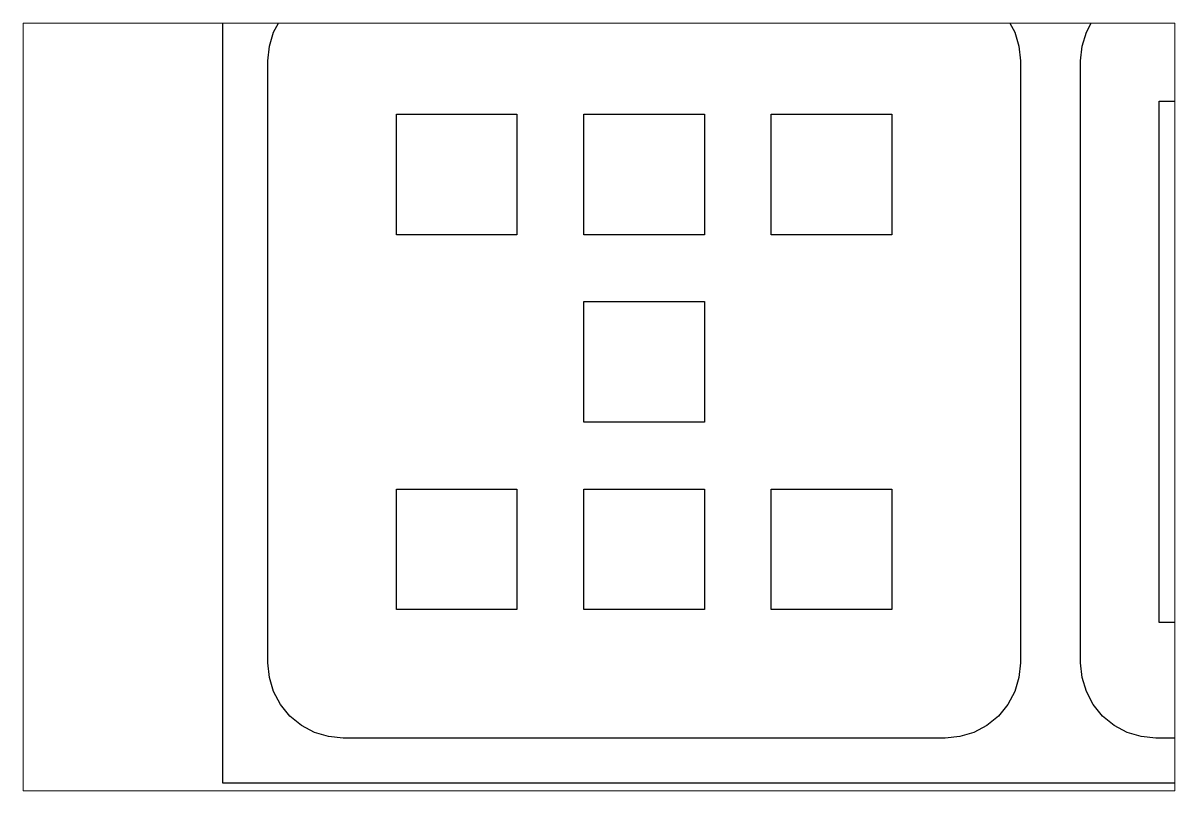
# Paper-space layout 'Sheet1' of a CAD drawing. Header units: inches. Extents: x 1.05 to 9.45, y 0.7 to 6.3.
# The model-space entities are those that its viewports show. They can reach past a viewport. Long polylines and large blocks are cut down to what shows.
import ezdxf

# ---------------------------------------------------------------- set-up
doc = ezdxf.new("R2010")
doc.units = ezdxf.units.IN
doc.header["$MEASUREMENT"] = 0

msp = doc.modelspace()

# ---------------------------------------------------------------- linework, layer by layer
for points in [[(0, 0), (0, 304.8), (304.8, 304.8), (304.8, 0)], [(0, 0), (0, 111.706), (166.823, 111.706), (166.823, 0)], [(62.22, 10.68), (62.22, 45.32), (99.78, 45.32), (99.78, 10.68)], [(11.55, 36.45), (11.55, 44.45), (19.55, 44.45), (19.55, 36.45)], [(24, 36.45), (24, 44.45), (32, 44.45), (32, 36.45)], [(36.45, 36.45), (36.45, 44.45), (44.45, 44.45), (44.45, 36.45)], [(24, 24), (24, 32), (32, 32), (32, 24)], [(11.55, 11.55), (11.55, 19.55), (19.55, 19.55), (19.55, 11.55)], [(24, 11.55), (24, 19.55), (32, 19.55), (32, 11.55)], [(36.45, 11.55), (36.45, 19.55), (44.45, 19.55), (44.45, 11.55)]]:
    msp.add_lwpolyline(points, close=True)
for points in [[(3, 8), (3, 48, -0.414214), (8, 53), (48, 53, -0.414214), (53, 48), (53, 8, -0.414214), (48, 3), (8, 3, -0.414214)], [(57, 8), (57, 48, -0.414214), (62, 53), (102, 53, -0.414214), (107, 48), (107, 8, -0.414214), (102, 3), (62, 3, -0.414214)]]:
    msp.add_lwpolyline(points, format="xyb", close=True)

psp = doc.layouts.new('Sheet1')

# ---------------------------------------------------------------- viewports
at = {"layer": '0'}
psp.add_viewport(center=(5.25, 3.5), size=(8.4, 5.6), view_center_point=(25, 25), view_height=51.0255, dxfattribs=at)

doc.saveas('drawing.dxf')
